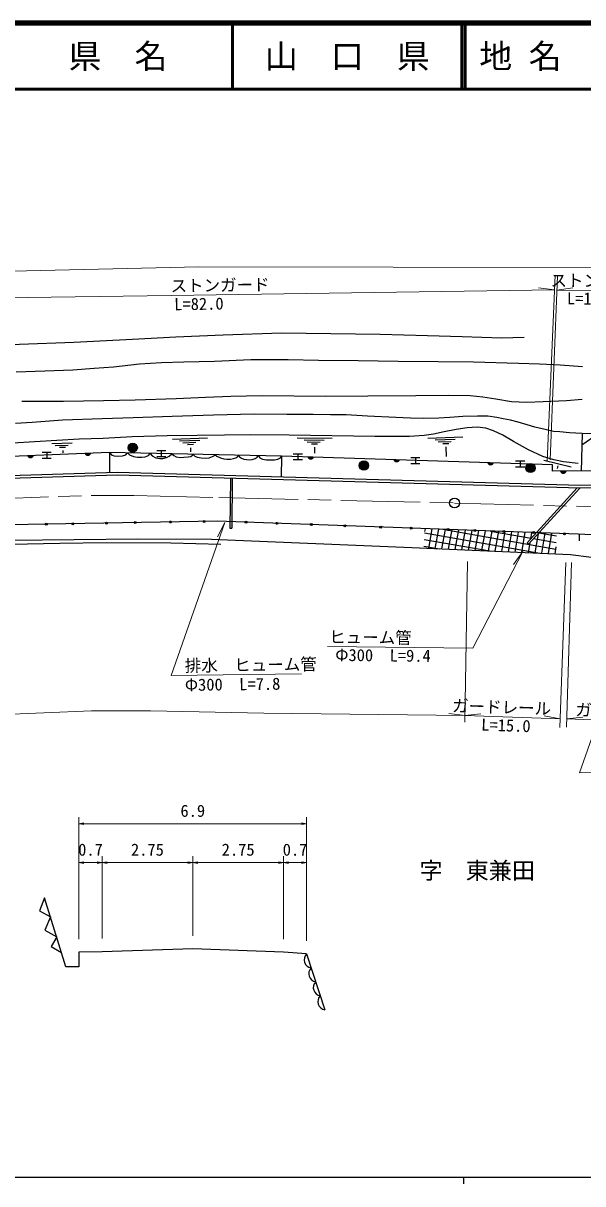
# Model space of a CAD drawing. Units: millimetres at full size, sheet at 1:1000, with parts at other scales. Extents: x 40000 to 680000, y 20000 to 380000.
# Drawn here: x 301268 to 386074, y 204000 to 380000 of the extents above; entities that cross this region are included whole.
import ezdxf
from ezdxf.enums import TextEntityAlignment as Align

# ---------------------------------------------------------------- set-up
doc = ezdxf.new("R2010")
doc.units = ezdxf.units.MM
doc.header["$LTSCALE"] = 1000
doc.linetypes.add('CHAIN', pattern=[18.5, 12, -1.5, 3.5, -1.5])
for name, color, linetype, lineweight in [('M-BGD', 7, 'Continuous', 25), ('M-BMK', 2, 'CHAIN', 13), ('M-BMK-SRVR', 3, 'Continuous', 25), ('M-STR-HTXT', 7, 'Continuous', 13), ('M-TTL', 2, 'Continuous', 140), ('M-TTL-BAND', 7, 'Continuous', 25), ('M-TTL-LINE', 7, 'Continuous', 50)]:
    doc.layers.add(name, color=color, linetype=linetype, lineweight=lineweight)
doc.layers.add('M-BMK-HTXT', color=7, linetype='Continuous')
doc.layers.add('M-TTL-TXT', color=7, linetype='Continuous')
doc.styles.add('ＭＳ ゴシック', font='')
doc.styles.get('ＭＳ ゴシック').set_extended_font_data('MS Gothic')

# ---------------------------------------------------------------- blocks, each defined once
blk = doc.blocks.new('open_arrow')
at = {"color": 0, "linetype": 'Continuous', "lineweight": -2}
blk.add_lwpolyline([(7.5, 1.25), (0, 0), (7.5, -1.25)], dxfattribs=at)

msp = doc.modelspace()

# ---------------------------------------------------------------- hatches: boundary and pattern name
at = {"layer": 'M-BGD'}
for points in [[(317164, 315629, 1), (318564, 315629, 1)], [(302873, 314425), (301883, 314391, 0.82183)], [(311561, 314780), (310571, 314746, 0.82183)], [(345336, 314196), (344346, 314217, 0.82183)], [(352197, 312923, 1), (353597, 312923, 1)], [(358364, 313776), (357373, 313798, 0.82183)], [(372595, 313314), (371604, 313345, 0.82183)], [(377453, 312541, 1), (378853, 312541, 1)], [(383622, 312050), (382631, 312046, 0.82183)]]:
    msp.add_hatch(color=256, dxfattribs=at).paths.add_polyline_path(points)

# ---------------------------------------------------------------- linework, layer by layer
for p, q in [((323893, 316934), (329209, 317117)), ((342764, 317144), (348082, 317048)), ((343831, 316825), (346898, 316769)), ((362598, 317069), (367913, 317252)), ((363681, 316807), (366746, 316912)), ((388418, 317752), (385945, 316020)), ((305596, 316251), (308661, 316356)), ((306086, 315968), (308056, 316035)), ((306762, 315691), (307672, 315722)), ((307252, 315201), (307259, 314854)), ((321502, 315178), (322877, 315178)), ((322189, 315178), (322189, 314281)), ((324976, 316671), (328041, 316776)), ((325465, 316388), (327436, 316455)), ((326142, 316111), (327052, 316142)), ((326632, 315621), (326644, 315010)), ((344306, 316516), (346277, 316481)), ((344966, 316204), (345877, 316188)), ((345431, 315689), (345403, 314821)), ((364170, 316523), (366141, 316591)), ((364847, 316246), (365757, 316278)), ((365337, 315756), (365366, 314309)), ((304144, 314953), (305518, 314953)), ((304144, 314056), (305518, 314056)), ((304831, 314953), (304831, 314056)), ((314357, 314893), (314341, 311814)), ((321502, 314281), (322877, 314281)), ((340427, 314349), (340339, 311166)), ((342205, 314718), (343580, 314718)), ((342205, 313821), (343580, 313821)), ((342892, 314718), (342892, 313821)), ((360016, 314145), (361390, 314145)), ((360703, 314145), (360703, 313248)), ((375897, 313633), (377271, 313633)), ((376584, 313633), (376584, 312736)), ((380151, 313724), (384317, 312748)), ((360016, 313248), (361390, 313248)), ((375897, 312736), (377271, 312736)), ((382301, 312899), (382200, 312497)), ((332658, 310978), (332594, 303432)), ((332958, 310969), (332894, 303430)), ((385234, 309525), (377623, 301190)), ((385630, 309514), (377844, 300988)), ((332594, 303432), (332894, 303430)), ((362091, 302723), (379577, 299639)), ((362178, 303345), (362098, 302894)), ((363187, 303309), (362667, 300361)), ((364196, 303272), (363675, 300318)), ((365205, 303236), (364683, 300275)), ((364871, 303248), (381984, 300230)), ((366214, 303199), (365690, 300232)), ((367223, 303163), (366698, 300189)), ((368232, 303127), (367706, 300146)), ((369241, 303090), (368714, 300103)), ((370250, 303054), (369722, 300060)), ((371259, 303017), (370730, 300017)), ((372268, 302981), (371737, 299974)), ((372111, 302987), (378271, 301900)), ((373277, 302945), (372745, 299931)), ((374286, 302908), (373753, 299888)), ((375295, 302872), (374761, 299845)), ((376304, 302835), (375769, 299802)), ((377313, 302799), (376777, 299759)), ((378322, 302763), (378145, 301762)), ((362048, 301715), (371980, 299963)), ((377623, 301190), (377844, 300988)), ((378048, 301211), (377784, 299716)), ((378621, 301839), (382027, 301238)), ((379307, 302589), (378792, 299673)), ((379420, 302713), (382070, 302246)), ((380340, 302690), (379800, 299630)), ((381349, 302653), (380808, 299587)), ((385505, 302502), (385504, 301525)), ((362005, 300707), (364383, 300288)), ((381999, 300584), (381816, 299544)), ((309717, 239101), (309717, 236918)), ((344217, 238856), (346967, 230384))]:
    msp.add_line(p, q, dxfattribs=at)
for points in [[(522589, 296217), (525319, 304729), (502348, 330169), (494351, 334318), (481400, 337836), (463275, 334994), (417187, 318828), (407372, 317458), (385999, 317790), (385824, 312060)], [(234766, 331355), (246567, 329998), (250425, 329653), (254491, 329285), (257518, 329295), (265407, 329535), (272131, 330071), (277499, 330301), (285813, 330791), (292410, 331145), (300702, 331322), (308934, 331611), (317811, 332094), (324412, 332444), (331569, 332765), (340434, 333058), (347912, 332970), (355390, 332824), (362528, 332620), (367786, 332503), (373779, 332265), (377215, 332377)], [(386034, 327909), (382640, 328124), (379522, 328293), (376312, 328416), (369495, 328587), (364159, 328630), (358106, 328674), (352037, 328784), (346034, 328855), (341436, 328942), (335765, 328942), (330281, 328719), (325599, 328608), (322232, 328474), (318866, 328274), (314938, 327863), (312013, 327638), (308773, 327390), (304521, 327210), (300223, 327076)], [(301047, 322706), (307348, 322685), (313450, 322800), (318219, 322863), (324472, 323093), (328895, 323302), (332744, 323449), (337492, 323553), (347132, 323417), (353506, 323480), (360758, 323566), (365718, 323608), (369032, 323566), (370910, 323334), (372922, 323031), (375256, 322624), (377616, 322529), (380071, 322611), (383632, 322784), (385981, 323001)], [(385999, 317790), (384079, 317880), (382594, 318012), (381626, 318103), (380359, 318396), (378790, 318717), (377664, 319087), (376262, 319493), (375128, 319793), (374004, 320028), (373052, 320221), (371696, 320395), (370109, 320410), (367887, 320335), (365922, 320214), (364275, 320108), (362000, 320032), (359975, 320123), (357753, 320213), (353431, 320395), (350230, 320624), (347861, 320603), (345193, 320646), (341223, 320646), (336271, 320710), (330090, 320561), (323836, 320369), (317923, 320134), (313250, 320019), (307240, 319782), (302630, 319459), (300088, 319308)], [(385393, 313253), (383143, 313505), (381689, 313784), (379997, 314315), (377832, 315325), (375566, 316581), (373965, 317541), (372562, 318205), (371404, 318574), (370050, 318722), (368572, 318648), (366873, 318402), (365085, 318054), (363466, 317679), (362044, 317482), (359813, 317344), (354581, 317324), (341584, 317534), (335728, 317590), (331797, 317506), (327642, 317479), (323073, 317420), (317798, 317264), (313394, 317040), (309750, 316906), (302975, 316521), (299712, 316318)], [(399000, 312113), (399000, 312113), (381504, 312043), (381509, 313026), (340427, 314349), (314357, 314893), (300653, 314334), (270357, 312941), (241622, 311724), (209673, 311033), (187269, 309347), (171739, 307860), (158439, 305137), (154398, 304036)], [(314357, 314893), (314691, 314507), (315048, 314373), (315630, 314346), (316291, 314391), (316810, 314561), (317061, 314837), (317355, 314552), (317964, 314311), (318607, 314194), (319251, 314212), (319743, 314257), (320235, 314445), (320496, 314765), (320789, 314400), (321371, 314114), (321951, 314013), (322428, 314001), (322992, 314128), (323411, 314352), (323803, 314696), (324078, 314426), (324463, 314254), (325106, 314162), (325634, 314173), (326255, 314220), (326667, 314307), (326911, 314478), (326997, 314629), (327267, 314339), (327615, 314175), (328233, 314070), (328883, 314044), (329454, 314070), (329960, 314273), (330265, 314431), (330353, 314559), (330606, 314320), (331151, 314073), (331666, 313924), (332132, 313883), (332658, 313909), (333137, 313974), (333493, 314103), (333772, 314292), (333851, 314486), (334037, 314226), (334328, 314039), (334709, 313881), (335094, 313816), (335531, 313798), (335946, 313838), (336417, 313974), (336718, 314179), (336876, 314423), (337116, 314084), (337520, 313881), (338155, 313793), (338738, 313769), (339348, 313783), (339835, 313897), (340265, 314097), (340427, 314349)], [(534995, 289727), (509656, 298104), (509271, 297217), (482213, 304469), (482213, 305580), (473483, 307668), (462250, 309806), (454004, 308443), (423657, 310521), (385713, 309912), (315525, 311851), (253406, 309927), (194634, 307551), (175722, 306768), (169570, 306234), (161328, 305260), (158312, 304785), (154512, 304065), (149790, 302873), (121680, 293698), (70782, 276656)], [(562290, 281087), (539813, 288671), (535214, 289233), (509877, 297609), (509501, 296742), (481813, 304162), (481813, 305265), (473399, 307277), (462245, 309400), (454024, 308041), (423647, 310121), (385711, 309512), (315526, 311451), (253420, 309527), (194650, 307152), (175748, 306369), (169611, 305836), (161383, 304864), (158381, 304391), (154598, 303674), (149901, 302488), (121806, 293318), (70909, 276276)], [(400730, 301733), (385378, 302508), (330642, 304483), (290504, 303782), (235566, 301471), (219370, 300938), (199946, 300023), (193162, 299846), (188878, 299750), (184629, 299673), (179792, 299393), (176012, 299113), (169189, 298478), (163961, 297753), (157898, 296721), (152894, 295762), (146091, 294187), (139980, 292529), (132958, 290440), (109130, 282594), (80042, 272232), (77651, 267394)], [(148474, 274419), (161541, 277858), (171308, 278314), (178344, 278639), (182168, 278855), (192235, 280514), (220112, 298346), (249708, 298456), (255703, 298501), (264074, 298695), (268731, 298882), (272686, 299022), (276883, 299282), (279785, 299422), (282008, 299656), (285308, 300077), (287611, 300360), (290279, 300570), (293040, 300898), (299459, 301023), (306825, 301128), (313861, 301253), (323651, 301187), (331236, 300989)], [(235577, 300500), (263743, 300880), (280177, 301420), (299346, 301623), (318613, 301817), (329796, 301758), (360154, 300468), (384202, 299442), (400134, 297409)], [(304516, 247378), (303735, 245403), (305405, 244499), (304564, 242452), (306343, 241460), (305509, 239984), (307085, 239055)], [(309717, 236918), (307745, 236918), (304513, 247388)], [(344217, 238856), (340717, 239118), (326967, 239622), (313217, 239194), (309717, 239101)]]:
    msp.add_lwpolyline(points, dxfattribs=at)
for centre, radius in [((317864, 315629), 700), ((352897, 312923), 700), ((378153, 312541), 700), ((323587, 304359), 150), ((328691, 304449), 150), ((304770, 304031), 150), ((308794, 304101), 150), ((313903, 304190), 150), ((318234, 304266), 150), ((335029, 304324), 150), ((339687, 304156), 150), ((344938, 303967), 150), ((350029, 303783), 150), ((355444, 303588), 150), ((360069, 303421), 150), ((365647, 303220), 150), ((369723, 303073), 150), ((374118, 302914), 150), ((378628, 302751), 150), ((383301, 302583), 150)]:
    msp.add_circle(centre, radius, dxfattribs=at)
for centre in [(345106, 237974), (345793, 235856), (346481, 233738), (347168, 231620)]:
    msp.add_arc(centre, 1252, 135.22942, 260.73633, dxfattribs=at)
at = {"layer": 'M-BMK'}
msp.add_lwpolyline([(72442, 272737), (75380, 274056), (79207, 275648), (82818, 277065), (91259, 280062), (97681, 282150), (134654, 294323), (141764, 296471), (148410, 298150), (153718, 299490), (161487, 300913), (165007, 301571), (167293, 301920), (174467, 302866), (181569, 303525), (189250, 303947), (216445, 304912), (266800, 306713), (293091, 307731), (311970, 308402), (318019, 308402), (330921, 308061), (366633, 307236), (399029, 306359)], dxfattribs=at)
at = {"layer": 'M-BMK-SRVR'}
msp.add_circle((366633, 307236), 750, dxfattribs=at)
at = {"layer": 'M-STR-HTXT'}
for p, q in [((381894, 341798), (380655, 313559)), ((381127, 313781), (382249, 341691)), ((381785, 339544), (379350, 339850)), ((382153, 339529), (384586, 339855)), ((382162, 339530), (395912, 339445)), ((331824, 304273), (330697, 302092)), ((376996, 299897), (375573, 297897)), ((368582, 298387), (368201, 274014)), ((383485, 298239), (382614, 273207)), ((384381, 298232), (383594, 273270)), ((368226, 274991), (365795, 275330)), ((368207, 274991), (370648, 275255)), ((382659, 274527), (368217, 274993)), ((382650, 274526), (380231, 274946)), ((383623, 274492), (386065, 274742)), ((400330, 273864), (383633, 274493)), ((309717, 241101), (309717, 259597)), ((344217, 240856), (344217, 259597)), ((344217, 258597), (309717, 258597)), ((313217, 241194), (313217, 253705)), ((326967, 241622), (326967, 253705)), ((340717, 241118), (340717, 253705)), ((309717, 252705), (313217, 252705)), ((313217, 252705), (326967, 252705)), ((326967, 252705), (340717, 252705)), ((340717, 252705), (344217, 252705))]:
    msp.add_line(p, q, dxfattribs=at)
for points in [[(545767, 325199), (523389, 332254), (513129, 335265), (501556, 338054), (490778, 340039), (482203, 341285), (470715, 342162), (461045, 342654), (445655, 342854), (327865, 343066), (295221, 342284), (256362, 341101), (177936, 337919), (168412, 337125), (157538, 335683), (151312, 334714), (140341, 332117), (133902, 330327), (117972, 325144), (69353, 308975)], [(298215, 338333), (323701, 338700), (381795, 339545)], [(343467, 281330), (323698, 281075), (331834, 304275)], [(397963, 301451), (385556, 266332), (403211, 266508)], [(347360, 285462), (369402, 285241), (377005, 299899)], [(368217, 274993), (337753, 275391), (320562, 275717), (311627, 275700), (297114, 275135), (255802, 273771)]]:
    msp.add_lwpolyline(points, dxfattribs=at)
at = {"layer": 'M-TTL'}
msp.add_line((680000, 380000), (40000, 380000), dxfattribs=at)
at = {"layer": 'M-TTL-BAND'}
for p, q in [((40000, 205000), (579000, 205000)), ((368000, 205000), (368000, 204000))]:
    msp.add_line(p, q, dxfattribs=at)
at = {"layer": 'M-TTL-LINE'}
for p, q in [((333000, 380000), (333000, 370000)), ((367750, 380000), (367750, 370000)), ((368250, 380000), (368250, 370000)), ((40000, 370000), (680000, 370000))]:
    msp.add_line(p, q, dxfattribs=at)

# ---------------------------------------------------------------- block references
at = {"layer": 'M-STR-HTXT', "xscale": 100, "yscale": 100}
for p in [(309717, 258597), (309717, 252705), (313217, 252705), (326967, 252705), (340717, 252705)]:
    msp.add_blockref('open_arrow', p, dxfattribs=at)
at = {"layer": 'M-STR-HTXT', "xscale": 100, "yscale": 100, "rotation": 180}
for p in [(344217, 258597), (313217, 252705), (326967, 252705), (340717, 252705), (344217, 252705)]:
    msp.add_blockref('open_arrow', p, dxfattribs=at)

# ---------------------------------------------------------------- texts
at = {"layer": 'M-BMK-HTXT', "style": 'ＭＳ ゴシック'}
msp.add_text('字\u3000東兼田', height=2566, dxfattribs=at).set_placement((361333, 249449), align=Align.BOTTOM_LEFT)
at = {"layer": 'M-STR-HTXT', "style": 'ＭＳ ゴシック'}
for s, rotation, p in [('ストンガード', 0.833, (323624, 338699)), ('ストンガード', 359.643, (381169, 339536)), ('L=82.0', 0.833, (324176, 335922)), ('L=15.0', 359.643, (383667, 336805)), ('ヒューム管', 359.426, (347629, 285459)), ('Φ300\u3000L=9.4', 359.426, (348546, 282743)), ('排水\u3000ヒューム管', 0.739, (325771, 281101)), ('Φ300\u3000L=7.8', 0.739, (325780, 278190)), ('ガードレール', 358.153, (366231, 275057)), ('ガードレール', 357.843, (384899, 274446)), ('L=15.0', 358.153, (370644, 272181))]:
    msp.add_text(s, height=1833, rotation=rotation, dxfattribs=at).set_placement(p, align=Align.BOTTOM_LEFT)
for s, p in [('6.9', (326967, 259097)), ('0.7', (311467, 253205)), ('2.75', (320092, 253205)), ('2.75', (333842, 253205)), ('0.7', (342467, 253205))]:
    msp.add_text(s, height=1833, dxfattribs=at).set_placement(p, align=Align.BOTTOM_CENTER)
at = {"layer": 'M-TTL-TXT', "style": 'ＭＳ ゴシック'}
for s, p in [('県\u3000名', (315625, 375000)), ('山\u3000口\u3000県', (350375, 375000))]:
    msp.add_text(s, height=3666, dxfattribs=at).set_placement(p, align=Align.MIDDLE_CENTER)
msp.add_text('地 名', height=3666, dxfattribs=at).set_placement((370380, 375000), align=Align.MIDDLE_LEFT)

doc.saveas('drawing.dxf')
